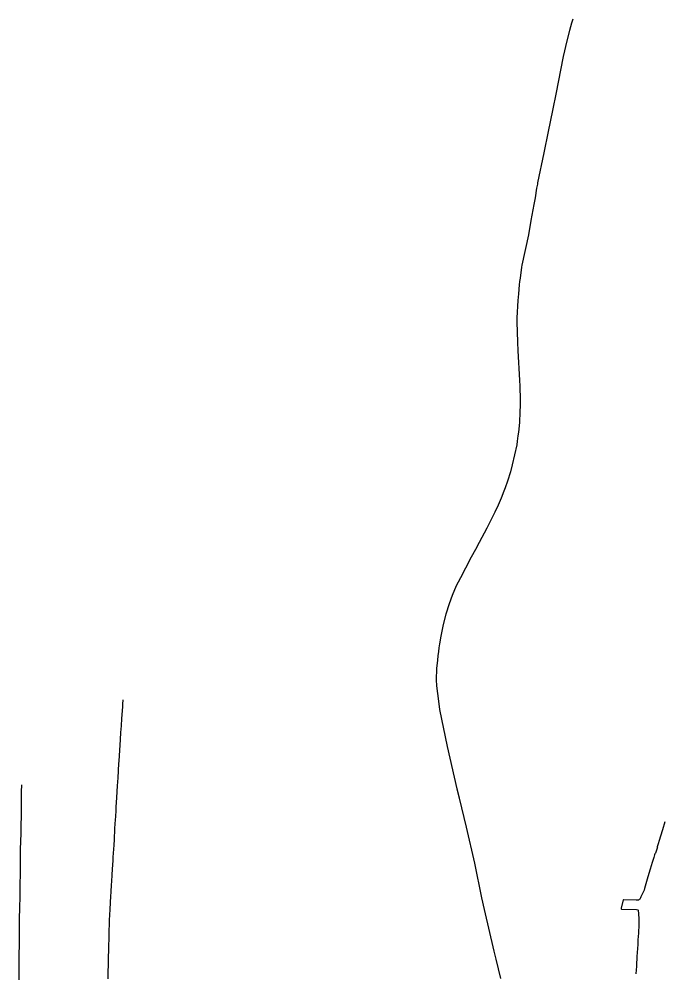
# Model space of a CAD drawing. Header units: inches. Extents: x 170101 to 178921, y 438267 to 453456.
# Drawn here: x 175478 to 178921, y 448364 to 453456 of the extents above; entities that cross this region are included whole.
import ezdxf

# ---------------------------------------------------------------- set-up
doc = ezdxf.new("R2010")
doc.units = ezdxf.units.IN
doc.header["$MEASUREMENT"] = 0

msp = doc.modelspace()

# ---------------------------------------------------------------- linework, layer by layer
for points in [[(178429.1, 453455.9), (178422.3, 453434.4), (178411.2, 453395.8), (178397.3, 453340.8), (178379, 453256.3), (178364.2, 453183.4), (178364.1, 453182.7), (178340.2, 453064.6), (178321.4, 452968), (178299.1, 452856.6), (178275.9, 452742.5), (178241.9, 452583), (178240.8, 452576.4), (178236.9, 452554.1), (178229.3, 452502.3), (178222.7, 452466.3), (178206.2, 452382.2), (178193.7, 452304.9), (178158.7, 452144.2), (178156.8, 452132.9), (178148.3, 452073.5), (178146, 452057), (178144.4, 452038.7), (178140.1, 451991.1), (178137.1, 451954.5), (178130.7, 451862.4), (178130.9, 451840.6), (178134.6, 451733.1), (178136.2, 451686.5), (178144.9, 451530.2), (178146.5, 451498.7), (178148.4, 451426.2), (178148.5, 451414.8), (178148.4, 451394.8), (178147.6, 451361.1), (178147.1, 451349.6), (178145.2, 451317.7), (178144.7, 451305.4), (178139.9, 451252.6), (178137.4, 451232.7), (178133.4, 451205.7), (178133.3, 451205), (178130.5, 451185.8), (178119.3, 451132.5), (178106.2, 451079.3), (178096.8, 451041.2), (178081.9, 450992.6), (178069.6, 450956.4), (178062.8, 450939.2), (178048, 450901.6), (178031.7, 450864.1), (178013.5, 450825.9), (177994, 450787.7), (177970.7, 450740.9), (177930, 450665.2), (177910.2, 450628.1), (177888.2, 450586.4), (177857.2, 450528.4), (177850.4, 450515), (177841, 450496.6), (177807.3, 450432.7), (177787.4, 450382.4), (177770.8, 450337.2), (177753.4, 450282.9), (177739, 450227.7), (177726.4, 450164.8), (177719.8, 450123.6), (177716.3, 450102.3), (177713.4, 450083.4), (177710.7, 450060.9), (177708.1, 450037.7), (177702.5, 449993), (177701.5, 449932), (177703.4, 449901.1), (177713.5, 449819.2), (177719.1, 449774.4), (177759.2, 449575.9), (177812.1, 449351.4), (177823.7, 449302.6), (177823.9, 449301.9), (177860.9, 449146.7), (177905.4, 448954.9), (177943.1, 448769.2), (177956.8, 448708.3), (178009.1, 448485.5), (178019.2, 448442.2), (178043.4, 448338.8)], [(175952.4, 448338.3), (175955.1, 448449.5), (175956.5, 448494.7), (175960.8, 448650), (175963.8, 448707.5), (175967.5, 448780.7), (175968.7, 448798.6), (175971.4, 448843.3), (175972.2, 448854), (175974.8, 448896.7), (175976.1, 448919.8), (175977.9, 448948.7), (175979, 448965.5), (175980.2, 448987.2), (175984.2, 449051.2), (175985.8, 449080.1), (175987, 449097.8), (175988.2, 449119.3), (175989.1, 449135.9), (175991, 449167.8), (175991.9, 449182.8), (175993.4, 449207.2), (175994.9, 449232.2), (175996.1, 449253.3), (175998.7, 449304.6), (176002.6, 449366.1), (176005.4, 449408.9), (176010.5, 449485.8), (176011.5, 449498.5), (176019, 449613.6), (176021.2, 449651.1), (176023.2, 449687.8), (176026, 449725.8), (176030.6, 449788.3), (176031.6, 449802.9), (176033, 449825.3)], [(175478.1, 448236.4), (175478.1, 448368), (175478.8, 448444.9), (175479.8, 448542.7), (175480.8, 448641.4), (175481, 448665.8), (175481.8, 448706.9), (175482.7, 448735.4), (175483, 448757.3), (175485.2, 448981.6), (175486.3, 449029.6), (175488.2, 449111.9), (175490.6, 449249.3), (175490.7, 449262.3), (175491, 449290.3), (175491.6, 449334.3), (175492.1, 449371.7)], [(178920.6, 449174.7), (178907.2, 449131.6), (178896.8, 449097.9), (178889.5, 449075.1), (178884.5, 449058.1), (178879.6, 449042.5), (178879.9, 449039.7), (178880.5, 449036.9), (178880.3, 449035.3), (178872.7, 449012.6), (178870.2, 449007.6), (178867.8, 449004.9), (178865.7, 448998.1), (178861.4, 448984.3), (178853.2, 448957.3), (178842.6, 448922.7), (178835.5, 448900.2), (178826, 448869.3), (178818.6, 448844.4), (178812.3, 448820), (178809.6, 448810.4), (178797.3, 448784.9), (178792.4, 448775.5), (178791.1, 448769.8), (178789.1, 448766.1), (178786.4, 448762.5), (178783.3, 448759.9), (178779.2, 448757.9), (178775.6, 448756.9), (178768.1, 448757.1), (178700.6, 448759.4), (178699, 448758.3), (178687.5, 448714.4), (178688, 448711.7), (178689.4, 448709.8), (178691.6, 448709.1), (178770, 448707.3), (178776, 448706), (178777.9, 448703.6), (178778.7, 448698.2), (178780.1, 448689.2), (178781.2, 448653), (178782.3, 448640.8), (178781.9, 448626.9), (178779.1, 448581.4), (178776.9, 448546), (178775.5, 448519.8), (178774.4, 448501.4), (178772.9, 448475.6), (178771.7, 448458.1), (178770.8, 448442.9), (178769.7, 448423.3), (178768.6, 448404.1), (178767.7, 448386.1), (178766.4, 448363.9)]]:
    msp.add_lwpolyline(points)

doc.saveas('drawing.dxf')
